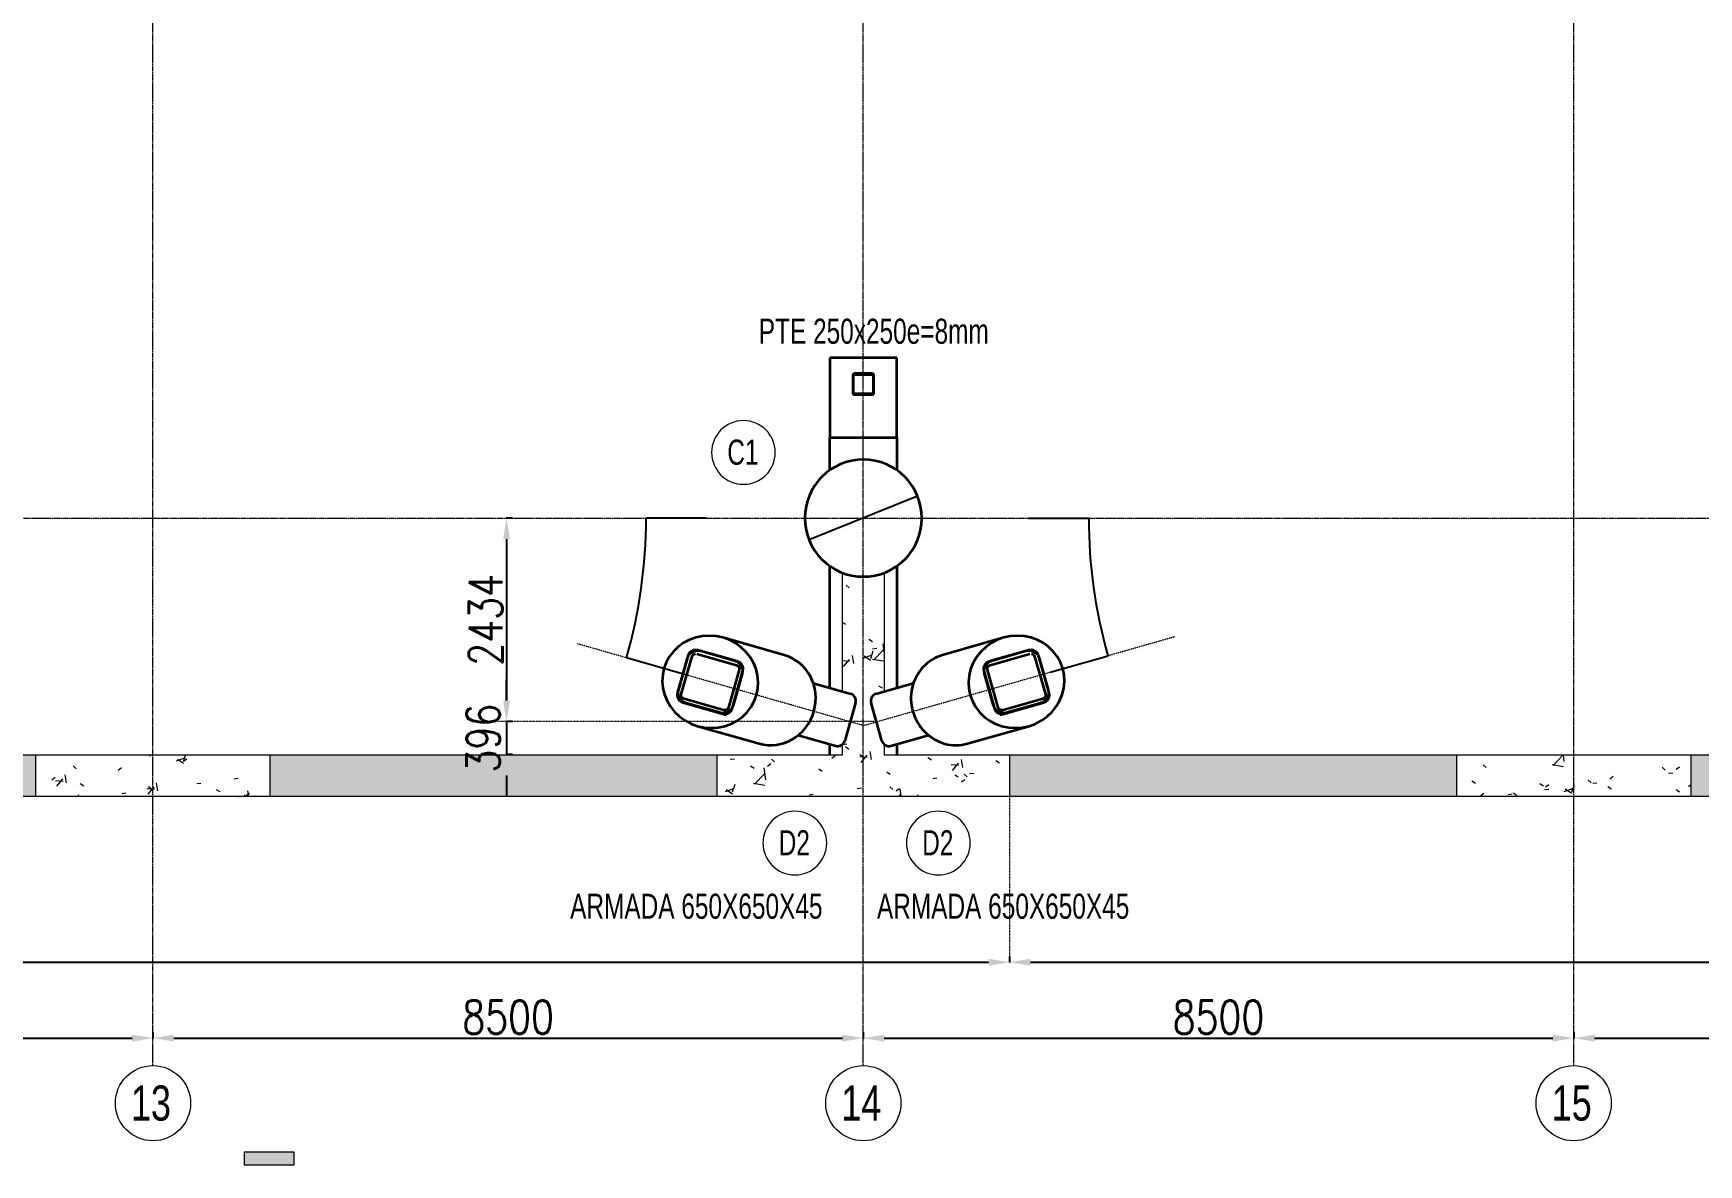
# Model space of a CAD drawing. Header units: metres. Extents: x -5444 to 112500, y -2287 to 89414.
# Drawn here: x 70748 to 90675, y -2287 to 11249 of the extents above; entities that cross this region are included whole.
import ezdxf

# ---------------------------------------------------------------- set-up
doc = ezdxf.new("R2010")
doc.units = ezdxf.units.M
doc.header["$LTSCALE"] = 10
doc.linetypes.add('Grid Line', pattern=[3.33375, 1.905, -0.47625, 0.47625, -0.47625])
doc.linetypes.add('Hidden 0_75', pattern=[0.225, 0.1125, -0.1125])
doc.layers.add('COTAS', color=8, linetype='Continuous')
for name, color, linetype, lineweight in [('E_CIMENTACION-1', 254, 'Continuous', 18), ('E_CIMENTACION-2', 253, 'Continuous', 18), ('E_COLUMNAS-1', 4, 'Continuous', 35), ('E_DETALLES-1', 7, 'Hidden 0_75', 9), ('E_DIM', 2, 'Continuous', 9), ('E_EJES', 8, 'Continuous', 9), ('E_EJES-1', 8, 'Grid Line', 9), ('E_MUROS-1', 10, 'Continuous', 18), ('E_MUROS-2', 253, 'Continuous', 18), ('E_TEXTO', 3, 'Continuous', 9)]:
    doc.layers.add(name, color=color, linetype=linetype, lineweight=lineweight)
doc.styles.add('Arial Narrow', font='', dxfattribs={"width": 0.85, "height": 0.3})
doc.styles.add('CNI_COTAS', font='romans.shx', dxfattribs={"width": 0.8})
doc.styles.add('Swis721 LtCn BT', font='swisscl.ttf', dxfattribs={"height": 0.42})
doc.styles.add('Yu Gothic UI Light', font='Yu Gothic UI Light.ttf', dxfattribs={"height": 0.225})
doc.styles.get('Arial Narrow').set_extended_font_data('Arial Narrow')
doc.dimstyles.new('1.5', dxfattribs={"dimscale": 0, "dimtxt": 400, "dimasz": 250, "dimexe": 4, "dimexo": 4, "dimgap": 50, "dimtad": 1, "dimdec": 0, "dimzin": 4, "dimdsep": 46, "dimtxsty": 'CNI_COTAS', "dimcen": 0, "dimclrd": 256, "dimclrt": 3, "dimadec": 0, "dimazin": 0, "dimtfac": 1, "dimtdec": 0, "dimtmove": 2, "dimatfit": 0, "dimfxl": 0.05, "dimtolj": 1, "dimtzin": 0, "dimarcsym": 0})
doc.dimstyles.new('CNI_COTAS_DIAMETRO_1', dxfattribs={"dimscale": 0.3048, "dimtxt": 0.235657, "dimasz": 0.984252, "dimexe": 1.181102, "dimexo": 0, "dimgap": 0.738189, "dimtad": 1, "dimjust": 3, "dimrnd": 0.01, "dimzin": 0, "dimdsep": 46, "dimtxsty": 'Yu Gothic UI Light', "dimblk1": 'OPEN30', "dimblk2": 'OPEN30', "dimsah": 1, "dimcen": 0.09, "dimdle": 0.492126, "dimazin": 0, "dimtfac": 1, "dimtdec": 4, "dimtix": 1, "dimtmove": 0, "dimatfit": 2, "dimfxl": 1, "dimtvp": 1, "dimtolj": 1, "dimtzin": 0, "dimarcsym": 2})
doc.dimstyles.new('CNI_COTAS_RADIAL', dxfattribs={"dimscale": 0.3048, "dimtxt": 0.235657, "dimasz": 0.984252, "dimexe": 1.181102, "dimexo": 0.738189, "dimgap": 0.492126, "dimtad": 1, "dimrnd": 0.01, "dimzin": 0, "dimdsep": 46, "dimtxsty": 'Yu Gothic UI Light', "dimblk1": 'OPEN30', "dimblk2": 'OPEN30', "dimsah": 1, "dimcen": 0.09, "dimdle": 0.246063, "dimazin": 0, "dimtfac": 1, "dimtdec": 4, "dimtix": 1, "dimtmove": 0, "dimatfit": 3, "dimfxl": 1, "dimtvp": 1, "dimtolj": 1, "dimtzin": 0, "dimarcsym": 2})
pattern_1 = [(50, (95341.5, -135213.6), (1092.9874, -96.024), [114, -1257]), (355, (95341.5, -135213.6), (-211.8535, 1146.828), [91, -1006]), (100.451, (95432.5, -135221.6), (882.091, 1050.433), [97, -1069]), (46.184, (95341.5, -134908.6), (1626.246, -252.121), [171, -1886]), (96.636, (95477.5, -134929.6), (1423.989, 1484.504), [146, -1603]), (351.184, (95341.5, -134908.6), (1424.305, 1484.244), [137, -1509]), (21, (95493.5, -134984.6), (909.395, -613.8754), [114, -1257]), (326, (95493.5, -134984.6), (370.702, 1105.747), [91, -1006]), (71.451, (95569.5, -135036.6), (1280.754, 491.083), [97, -1069]), (37.5, (95341.5, -135213.64), (19.0208, 507.4399), [50, -943, 50, -971, -1010]), (37.5, (95341.5, -135213.64), (19.0208, 507.4399), [-2015, 50, -959]), (7.5, (95341.5, -135213.64), (400.9215, 601.4765), [50, -532, 50, -920, -385]), (7.5, (95341.5, -135213.64), (400.9215, 601.4765), [-1553, 50, -335]), (327.5, (95001.5, -135213.64), (813.8092, -34.6925), [50, -331, 50, -1138, -1577]), (327.5, (95001.5, -135213.64), (813.8092, -34.6925), [-1570, 50, -1527]), (317.5, (94849.5, -135213.64), (888.673, 152.753), [50, -445, 50, -739, -1120]), (317.5, (94849.5, -135213.64), (888.673, 152.753), [-1285, 50, -1070])]

# ---------------------------------------------------------------- blocks, each defined once
blk = doc.blocks.new('EST_SCM_RECALCE_22 - EST_SCM_RECALCE_22-1579595-_0_00m_LOC COLUMNAS Y MUROS PISO 1')
at = {"layer": 'E_COLUMNAS-1'}
for p, q in [((-82.262, 142.582), (-83.062, 142.582)), ((-83.062, 142.582), (-83.062, 141.629)), ((-82.262, 141.629), (-82.262, 142.582)), ((-83.062, 141.629), (-82.262, 141.629)), ((-83.062, 141.235), (-83.062, 141.629)), ((-82.262, 141.629), (-82.262, 141.235)), ((-83.062, 138.633), (-83.062, 140.09)), ((-82.262, 140.09), (-82.262, 138.632)), ((-83.062, 137.832), (-83.062, 137.957)), ((-82.262, 137.957), (-82.262, 137.832))]:
    blk.add_line(p, q, dxfattribs=at)
blk = doc.blocks.new('EST_SCM_COLUMNA-METALICA-SECCION-CUADRADA - EST_SCM_COLUMNA-TUBULAR-CUADRADA_PTEØ_250x250e_8mm-3539288-_0_00m_LOC COLUMNAS Y MUROS PISO 1')
at = {"layer": 'E_COLUMNAS-1'}
for p, q in [((-0.125, 0.109), (-0.125, -0.109)), ((-0.117, -0.109), (-0.117, 0.109)), ((0.109, 0.125), (-0.109, 0.125)), ((-0.109, 0.117), (0.109, 0.117)), ((0.117, 0.109), (0.117, -0.109)), ((0.125, -0.109), (0.125, 0.109)), ((0.109, -0.117), (-0.109, -0.117)), ((-0.109, -0.125), (0.109, -0.125))]:
    blk.add_line(p, q, dxfattribs=at)
for centre, radius, start, end in [((-0.109, 0.109), 0.016, 90, 180), ((-0.109, 0.109), 0.008, 90, 180), ((0.109, 0.109), 0.016, 360, 90), ((0.109, 0.109), 0.008, 0, 90), ((-0.109, -0.109), 0.016, 180, 270), ((-0.109, -0.109), 0.008, 180, 270), ((0.109, -0.109), 0.016, 270, 360), ((0.109, -0.109), 0.008, 270, 360)]:
    blk.add_arc(centre, radius, start, end, dxfattribs=at)
blk = doc.blocks.new('EST_SCM_CAMISA_5 - EST_SCM_CAMISA_4-2886459-_0_00m_LOC COLUMNAS Y MUROS PISO 1')
at = {"layer": 'E_COLUMNAS-1'}
for p, q in [((-15.608, 139.023), (-16.342, 139.233)), ((-16.875, 138.609), (-16.767, 138.987)), ((-16.592, 139.07), (-16.195, 138.957)), ((-16.112, 138.8), (-16.22, 138.421)), ((-16.384, 138.335), (-16.781, 138.449)), ((-16.645, 138.175), (-15.91, 137.965))]:
    blk.add_line(p, q, dxfattribs=at)
at = {"layer": 'E_COLUMNAS-1', "flags": 128}
for points in [[(-16.342, 139.233), (-16.423, 139.25), (-16.505, 139.256), (-16.586, 139.251), (-16.666, 139.235), (-16.742, 139.207), (-16.813, 139.17), (-16.878, 139.123), (-16.935, 139.068), (-16.982, 139.005), (-17.02, 138.936), (-17.048, 138.862), (-17.063, 138.786), (-17.068, 138.707), (-17.06, 138.628), (-17.041, 138.551), (-17.011, 138.477), (-16.971, 138.408), (-16.92, 138.345), (-16.861, 138.289), (-16.795, 138.241), (-16.722, 138.203), (-16.645, 138.175)], [(-16.645, 138.175), (-16.564, 138.158), (-16.483, 138.152), (-16.401, 138.157), (-16.321, 138.174), (-16.245, 138.201), (-16.174, 138.238), (-16.109, 138.285), (-16.052, 138.34), (-16.005, 138.403), (-15.967, 138.472), (-15.94, 138.546), (-15.924, 138.623), (-15.919, 138.701), (-15.927, 138.78), (-15.946, 138.857), (-15.976, 138.931), (-16.016, 139), (-16.067, 139.063), (-16.126, 139.119), (-16.192, 139.167), (-16.265, 139.205), (-16.342, 139.233)], [(-16.767, 138.987), (-16.755, 139.015), (-16.737, 139.039), (-16.713, 139.059), (-16.685, 139.072), (-16.654, 139.078), (-16.623, 139.078), (-16.592, 139.07)], [(-16.195, 138.957), (-16.166, 138.942), (-16.141, 138.92), (-16.122, 138.893), (-16.111, 138.863), (-16.107, 138.832), (-16.112, 138.8)], [(-16.781, 138.449), (-16.809, 138.46), (-16.834, 138.477), (-16.854, 138.498), (-16.869, 138.524), (-16.877, 138.552), (-16.88, 138.58), (-16.875, 138.609)], [(-16.22, 138.421), (-16.231, 138.395), (-16.248, 138.372), (-16.27, 138.353), (-16.296, 138.339), (-16.325, 138.331), (-16.355, 138.33), (-16.384, 138.335)]]:
    blk.add_lwpolyline(points, dxfattribs=at)
at = {"layer": 'E_COLUMNAS-1'}
blk.add_ellipse((-15.759, 138.494), major_axis=(0.151, 0.529), ratio=0.954563, start_param=3.141593, end_param=6.283185, dxfattribs=at)
blk = doc.blocks.new('EST_SCM_CAMISA_6 - EST_SCM_CAMISA_4-2886477-_0_00m_LOC COLUMNAS Y MUROS PISO 1')
at = {"layer": 'E_COLUMNAS-1'}
for p, q in [((-12.982, 139.233), (-13.716, 139.023)), ((-13.129, 138.957), (-12.732, 139.07)), ((-12.558, 138.987), (-12.449, 138.609)), ((-13.104, 138.421), (-13.212, 138.8)), ((-12.543, 138.449), (-12.94, 138.335)), ((-13.414, 137.965), (-12.679, 138.175))]:
    blk.add_line(p, q, dxfattribs=at)
at = {"layer": 'E_COLUMNAS-1', "flags": 128}
for points in [[(-12.982, 139.233), (-13.059, 139.205), (-13.132, 139.167), (-13.198, 139.119), (-13.257, 139.063), (-13.308, 139), (-13.348, 138.931), (-13.378, 138.857), (-13.397, 138.78), (-13.405, 138.701), (-13.401, 138.623), (-13.385, 138.546), (-13.357, 138.472), (-13.32, 138.403), (-13.272, 138.34), (-13.215, 138.285), (-13.15, 138.238), (-13.079, 138.201), (-13.003, 138.174), (-12.923, 138.157), (-12.842, 138.152), (-12.76, 138.158), (-12.679, 138.175)], [(-12.679, 138.175), (-12.602, 138.203), (-12.53, 138.241), (-12.463, 138.289), (-12.404, 138.345), (-12.354, 138.408), (-12.313, 138.477), (-12.283, 138.551), (-12.264, 138.628), (-12.257, 138.707), (-12.261, 138.786), (-12.277, 138.862), (-12.304, 138.936), (-12.342, 139.005), (-12.39, 139.068), (-12.446, 139.123), (-12.511, 139.17), (-12.582, 139.207), (-12.658, 139.235), (-12.738, 139.251), (-12.82, 139.256), (-12.901, 139.25), (-12.982, 139.233)], [(-13.212, 138.8), (-13.217, 138.832), (-13.213, 138.863), (-13.202, 138.893), (-13.183, 138.92), (-13.158, 138.942), (-13.129, 138.957)], [(-12.732, 139.07), (-12.701, 139.078), (-12.67, 139.078), (-12.639, 139.072), (-12.611, 139.059), (-12.588, 139.039), (-12.569, 139.015), (-12.558, 138.987)], [(-12.449, 138.609), (-12.445, 138.58), (-12.447, 138.552), (-12.455, 138.524), (-12.47, 138.498), (-12.491, 138.477), (-12.515, 138.46), (-12.543, 138.449)], [(-12.94, 138.335), (-12.969, 138.33), (-12.999, 138.331), (-13.028, 138.339), (-13.054, 138.353), (-13.076, 138.372), (-13.093, 138.395), (-13.104, 138.42)]]:
    blk.add_lwpolyline(points, dxfattribs=at)
at = {"layer": 'E_COLUMNAS-1'}
blk.add_ellipse((-13.565, 138.494), major_axis=(-0.151, 0.529), ratio=0.954563, start_param=0, end_param=3.141593, dxfattribs=at)
blk = doc.blocks.new('Grid - CNI_NOMBRE EJES-372759-_0_00m_LOC COLUMNAS Y MUROS PISO 1')
at = {"layer": 'E_EJES'}
blk.add_circle((0, 0), 0.003, dxfattribs=at)
blk = doc.blocks.new('Section - CNI_ MARCA DE CORTE_COLA-372762-_0_00m_LOC COLUMNAS Y MUROS PISO 1')
at = {"layer": 'E_TEXTO'}
blk.add_hatch(color=256, dxfattribs=at).paths.add_polyline_path([(0, 0.004), (0, 0), (-0.001, 0), (-0.001, 0.004)])
for p, q in [((0, 0.004), (-0.001, 0.004)), ((-0.001, 0.004), (-0.001, 0)), ((0, 0), (0, 0.004)), ((-0.001, 0), (0, 0))]:
    blk.add_line(p, q, dxfattribs=at)
blk = doc.blocks.new('CNI_TAG COLUMNAS CONCRETO MARCA - CNI_COLUMNA CONCRETO-582370-_0_00m_LOC COLUMNAS Y MUROS PISO 1')
at = {"layer": 'E_TEXTO'}
for start, end in [(360, 180), (180, 360)]:
    blk.add_arc((0.00026, -0.00015), 0.00254, start, end, dxfattribs=at)
blk = doc.blocks.new('DIMBLOCK26-_0_00m_LOC COLUMNAS Y MUROS PISO 1')
at = {"layer": 'COTAS', "color": 0, "lineweight": -2, "transparency": 16777216}
for p, q in [((63679, -701), (63679, -776)), ((72179, -701), (72179, -776))]:
    blk.add_line(p, q, dxfattribs=at)
at = {"layer": 'COTAS', "lineweight": -2, "transparency": 16777216}
blk.add_line((63929, -772), (71929, -772), dxfattribs=at)
at = {"layer": 'COTAS', "transparency": 16777216}
for points in [[(63929, -731), (63929, -814), (63679, -772)], [(71929, -731), (71929, -814), (72179, -772)]]:
    blk.add_solid(points, dxfattribs=at)
at = {"layer": 'Defpoints', "color": 0, "transparency": 16777216}
for p in [(63679, -697), (72179, -697), (72179, -772)]:
    blk.add_point(p, dxfattribs=at)
at = {"layer": 'COTAS', "color": 3, "transparency": 16777216, "insert": (67929, -522), "char_height": 400, "width": 2.26, "attachment_point": 5, "style": 'CNI_COTAS'}
blk.add_mtext('\\A1;8500', dxfattribs=at)
blk = doc.blocks.new('DIMBLOCK27-_0_00m_LOC COLUMNAS Y MUROS PISO 1')
at = {"layer": 'COTAS', "color": 0, "lineweight": -2, "transparency": 16777216}
for p, q in [((72179, -701), (72179, -776)), ((80679, -701), (80679, -776))]:
    blk.add_line(p, q, dxfattribs=at)
at = {"layer": 'COTAS', "lineweight": -2, "transparency": 16777216}
blk.add_line((72429, -772), (80429, -772), dxfattribs=at)
at = {"layer": 'COTAS', "transparency": 16777216}
for points in [[(72429, -731), (72429, -814), (72179, -772)], [(80429, -731), (80429, -814), (80679, -772)]]:
    blk.add_solid(points, dxfattribs=at)
at = {"layer": 'Defpoints', "color": 0, "transparency": 16777216}
for p in [(72179, -697), (80679, -697), (80679, -772)]:
    blk.add_point(p, dxfattribs=at)
at = {"layer": 'COTAS', "color": 3, "transparency": 16777216, "insert": (76429, -522), "char_height": 400, "width": 2.26, "attachment_point": 5, "style": 'CNI_COTAS'}
blk.add_mtext('\\A1;8500', dxfattribs=at)
blk = doc.blocks.new('DIMBLOCK28-_0_00m_LOC COLUMNAS Y MUROS PISO 1')
at = {"layer": 'COTAS', "color": 0, "lineweight": -2, "transparency": 16777216}
for p, q in [((80679, -701), (80679, -776)), ((89179, -701), (89179, -776))]:
    blk.add_line(p, q, dxfattribs=at)
at = {"layer": 'COTAS', "lineweight": -2, "transparency": 16777216}
blk.add_line((80929, -772), (88929, -772), dxfattribs=at)
at = {"layer": 'COTAS', "transparency": 16777216}
for points in [[(80929, -731), (80929, -814), (80679, -772)], [(88929, -731), (88929, -814), (89179, -772)]]:
    blk.add_solid(points, dxfattribs=at)
at = {"layer": 'Defpoints', "color": 0, "transparency": 16777216}
for p in [(80679, -697), (89179, -697), (89179, -772)]:
    blk.add_point(p, dxfattribs=at)
at = {"layer": 'COTAS', "color": 3, "transparency": 16777216, "insert": (84929, -522), "char_height": 400, "width": 2.26, "attachment_point": 5, "style": 'CNI_COTAS'}
blk.add_mtext('\\A1;8500', dxfattribs=at)
blk = doc.blocks.new('DIMBLOCK29-_0_00m_LOC COLUMNAS Y MUROS PISO 1')
at = {"layer": 'COTAS', "color": 0, "lineweight": -2, "transparency": 16777216}
for p, q in [((89179, -701), (89179, -776)), ((97679, -701), (97679, -776))]:
    blk.add_line(p, q, dxfattribs=at)
at = {"layer": 'COTAS', "lineweight": -2, "transparency": 16777216}
blk.add_line((89429, -772), (97429, -772), dxfattribs=at)
at = {"layer": 'COTAS', "transparency": 16777216}
for points in [[(89429, -731), (89429, -814), (89179, -772)], [(97429, -731), (97429, -814), (97679, -772)]]:
    blk.add_solid(points, dxfattribs=at)
at = {"layer": 'Defpoints', "color": 0, "transparency": 16777216}
for p in [(89179, -697), (97679, -697), (97679, -772)]:
    blk.add_point(p, dxfattribs=at)
at = {"layer": 'COTAS', "color": 3, "transparency": 16777216, "insert": (93429, -522), "char_height": 400, "width": 2.26, "attachment_point": 5, "style": 'CNI_COTAS'}
blk.add_mtext('\\A1;8500', dxfattribs=at)
blk = doc.blocks.new('_Open30')
at = {"color": 0, "linetype": 'ByBlock', "lineweight": -2}
for p, q in [((-1, 0), (0, 0)), ((0, 0), (-1, 0)), ((0, 0), (-1, 0))]:
    blk.add_line(p, q, dxfattribs=at)
blk = doc.blocks.new('DIMBLOCK46-_0_00m_LOC COLUMNAS Y MUROS PISO 1')
at = {"layer": 'Defpoints', "color": 0, "transparency": 16777216}
for p in [(81329, 5710), (80030, 5188)]:
    blk.add_point(p, dxfattribs=at)
at = {"layer": 'E_DIM', "color": 0, "lineweight": -2, "transparency": 16777216}
blk.add_line((81329, 5710), (80030, 5188), dxfattribs=at)
at = {"layer": 'E_DIM', "color": 0, "lineweight": -2, "transparency": 16777216, "xscale": 0.3, "yscale": 0.3, "zscale": 0.3}
for p, rotation in [((81329, 5710), 21.89469657827053), ((80030, 5188), 201.8946965782705)]:
    blk.add_blockref('_Open30', p, dxfattribs=dict(at, rotation=rotation))
at = {"layer": 'E_DIM', "color": 0, "transparency": 16777216, "insert": (80679, 5449), "char_height": 0.225, "width": 0.956, "attachment_point": 5, "rotation": 21.8947, "style": 'Yu Gothic UI Light'}
blk.add_mtext('\\A1;ø1400.00', dxfattribs=at)
blk = doc.blocks.new('DIMBLOCK93-_0_00m_LOC COLUMNAS Y MUROS PISO 1')
at = {"layer": 'COTAS', "color": 0, "lineweight": -2, "transparency": 16777216}
for p, q in [((27929, 206), (27929, 131)), ((82429, 206), (82429, 131))]:
    blk.add_line(p, q, dxfattribs=at)
at = {"layer": 'COTAS', "lineweight": -2, "transparency": 16777216}
blk.add_line((28179, 135), (82179, 135), dxfattribs=at)
at = {"layer": 'COTAS', "transparency": 16777216}
for points in [[(28179, 177), (28179, 94), (27929, 135)], [(82179, 177), (82179, 94), (82429, 135)]]:
    blk.add_solid(points, dxfattribs=at)
at = {"layer": 'Defpoints', "color": 0, "transparency": 16777216}
for p in [(27929, 210), (82429, 210), (82429, 135)]:
    blk.add_point(p, dxfattribs=at)
at = {"layer": 'COTAS', "color": 3, "transparency": 16777216, "insert": (55179, 385), "char_height": 400, "width": 2.94, "attachment_point": 5, "style": 'CNI_COTAS'}
blk.add_mtext('\\A1;54500', dxfattribs=at)
blk = doc.blocks.new('DIMBLOCK94-_0_00m_LOC COLUMNAS Y MUROS PISO 1')
at = {"layer": 'COTAS', "color": 0, "lineweight": -2, "transparency": 16777216}
for p, q in [((82429, 206), (82429, 131)), ((102830, 206), (102830, 131))]:
    blk.add_line(p, q, dxfattribs=at)
at = {"layer": 'COTAS', "lineweight": -2, "transparency": 16777216}
blk.add_line((82679, 135), (102580, 135), dxfattribs=at)
at = {"layer": 'COTAS', "transparency": 16777216}
for points in [[(82679, 177), (82679, 94), (82429, 135)], [(102580, 177), (102580, 94), (102830, 135)]]:
    blk.add_solid(points, dxfattribs=at)
at = {"layer": 'Defpoints', "color": 0, "transparency": 16777216}
for p in [(82429, 210), (102830, 210), (102830, 135)]:
    blk.add_point(p, dxfattribs=at)
at = {"layer": 'COTAS', "color": 3, "transparency": 16777216, "insert": (92630, 385), "char_height": 400, "width": 2.94, "attachment_point": 5, "style": 'CNI_COTAS'}
blk.add_mtext('\\A1;20401', dxfattribs=at)
blk = doc.blocks.new('DIMBLOCK163-_0_00m_LOC COLUMNAS Y MUROS PISO 1')
at = {"layer": 'COTAS', "color": 0, "lineweight": -2, "transparency": 16777216}
for p, q in [((76482, 5449), (76407, 5449)), ((76482, 3015), (76407, 3015))]:
    blk.add_line(p, q, dxfattribs=at)
at = {"layer": 'COTAS', "lineweight": -2, "transparency": 16777216}
blk.add_line((76411, 5199), (76411, 3265), dxfattribs=at)
at = {"layer": 'COTAS', "transparency": 16777216}
for points in [[(76369, 5199), (76452, 5199), (76411, 5449)], [(76369, 3265), (76452, 3265), (76411, 3015)]]:
    blk.add_solid(points, dxfattribs=at)
at = {"layer": 'Defpoints', "color": 0, "transparency": 16777216}
for p in [(76486, 5449), (76411, 3015), (76486, 3015)]:
    blk.add_point(p, dxfattribs=at)
at = {"layer": 'COTAS', "color": 3, "transparency": 16777216, "insert": (76161, 4232), "char_height": 400, "width": 2.28, "attachment_point": 5, "rotation": 90, "style": 'CNI_COTAS'}
blk.add_mtext('\\A1;2434', dxfattribs=at)
blk = doc.blocks.new('DIMBLOCK164-_0_00m_LOC COLUMNAS Y MUROS PISO 1')
at = {"layer": 'COTAS', "lineweight": -2, "transparency": 16777216}
for p, q in [((76411, 3265), (76411, 3515)), ((76411, 3015), (76411, 2619)), ((76411, 2369), (76411, 2119))]:
    blk.add_line(p, q, dxfattribs=at)
at = {"layer": 'COTAS', "color": 0, "lineweight": -2, "transparency": 16777216}
for p, q in [((76482, 3015), (76407, 3015)), ((76482, 2619), (76407, 2619))]:
    blk.add_line(p, q, dxfattribs=at)
at = {"layer": 'COTAS', "transparency": 16777216}
for points in [[(76369, 3265), (76452, 3265), (76411, 3015)], [(76369, 2369), (76452, 2369), (76411, 2619)]]:
    blk.add_solid(points, dxfattribs=at)
at = {"layer": 'Defpoints', "color": 0, "transparency": 16777216}
for p in [(76486, 3015), (76411, 2619), (76486, 2619)]:
    blk.add_point(p, dxfattribs=at)
at = {"layer": 'COTAS', "color": 3, "transparency": 16777216, "insert": (76132, 2817), "char_height": 400, "width": 2.28, "attachment_point": 5, "rotation": 90, "style": 'CNI_COTAS'}
blk.add_mtext('\\A1;396', dxfattribs=at)
blk = doc.blocks.new('DIMBLOCK177-_0_00m_LOC COLUMNAS Y MUROS PISO 1')
at = {"layer": 'Defpoints', "color": 0, "transparency": 16777216}
for p in [(65674, 5449), (72364, 5449), (66419, 4896), (65931, 3611)]:
    blk.add_point(p, dxfattribs=at)
at = {"layer": 'E_DIM', "color": 0, "lineweight": -2, "transparency": 16777216}
for p, q in [((65674, 5449), (66394, 5449)), ((65931, 3611), (66624, 3809))]:
    blk.add_line(p, q, dxfattribs=at)
blk.add_arc((72364, 5449), 5970, 180.0029, 195.9446, dxfattribs=at)
at = {"layer": 'E_DIM', "color": 0, "lineweight": -2, "transparency": 16777216, "xscale": 0.3, "yscale": 0.3, "zscale": 0.3}
for p, rotation in [((66394, 5449), 90.00143960675688), ((66623, 3808), 285.9460870940074)]:
    blk.add_blockref('_Open30', p, dxfattribs=dict(at, rotation=rotation))
at = {"layer": 'E_DIM', "color": 0, "transparency": 16777216, "insert": (66452, 4621), "char_height": 0.225, "width": 0.977, "attachment_point": 5, "rotation": 277.9738, "style": 'Yu Gothic UI Light'}
blk.add_mtext('\\A1;15.95°', dxfattribs=at)
blk = doc.blocks.new('DIMBLOCK178-_0_00m_LOC COLUMNAS Y MUROS PISO 1')
at = {"layer": 'Defpoints', "color": 0, "transparency": 16777216}
for p in [(71995, 5449), (78800, 5449), (77975, 4326), (78538, 3579)]:
    blk.add_point(p, dxfattribs=at)
at = {"layer": 'E_DIM', "color": 0, "lineweight": -2, "transparency": 16777216}
for p, q in [((78800, 5449), (78079, 5449)), ((78538, 3579), (77845, 3777))]:
    blk.add_line(p, q, dxfattribs=at)
blk.add_arc((71995, 5449), 6085, 344.0553, 359.9972, dxfattribs=at)
at = {"layer": 'E_DIM', "color": 0, "lineweight": -2, "transparency": 16777216, "xscale": 0.3, "yscale": 0.3, "zscale": 0.3}
for p, rotation in [((78080, 5449), 89.99858750820384), ((77846, 3777), 254.0538857910317)]:
    blk.add_blockref('_Open30', p, dxfattribs=dict(at, rotation=rotation))
at = {"layer": 'E_DIM', "color": 0, "transparency": 16777216, "insert": (78021, 4605), "char_height": 0.225, "width": 0.977, "attachment_point": 5, "rotation": 82.0262, "style": 'Yu Gothic UI Light'}
blk.add_mtext('\\A1;15.95°', dxfattribs=at)
blk = doc.blocks.new('DIMBLOCK179-_0_00m_LOC COLUMNAS Y MUROS PISO 1')
at = {"layer": 'Defpoints', "color": 0, "transparency": 16777216}
for p in [(82656, 5449), (89370, 5449), (83402, 4894), (82914, 3605)]:
    blk.add_point(p, dxfattribs=at)
at = {"layer": 'E_DIM', "color": 0, "lineweight": -2, "transparency": 16777216}
for p, q in [((82656, 5449), (83376, 5449)), ((82914, 3605), (83607, 3803))]:
    blk.add_line(p, q, dxfattribs=at)
blk.add_arc((89370, 5449), 5994, 180.0029, 195.9334, dxfattribs=at)
at = {"layer": 'E_DIM', "color": 0, "lineweight": -2, "transparency": 16777216, "xscale": 0.3, "yscale": 0.3, "zscale": 0.3}
for p, rotation in [((83376, 5449), 90.00143382026155), ((83606, 3803), 285.9348087862546)]:
    blk.add_blockref('_Open30', p, dxfattribs=dict(at, rotation=rotation))
at = {"layer": 'E_DIM', "color": 0, "transparency": 16777216, "insert": (83434, 4618), "char_height": 0.225, "width": 0.982, "attachment_point": 5, "rotation": 277.9681, "style": 'Yu Gothic UI Light'}
blk.add_mtext('\\A1;15.94°', dxfattribs=at)

msp = doc.modelspace()

# ---------------------------------------------------------------- hatches: boundary and pattern name
at = {"layer": 'E_CIMENTACION-1'}
h = msp.add_hatch(dxfattribs=at)
h.set_pattern_fill('FP_1', color=256, scale=1000, style=0, pattern_type=2)
h.set_pattern_definition(pattern_1)
h.paths.add_polyline_path([(81609.9978, 2118.7626), (82429.4029, 2118.7626), (82429.4029, 2618.7626), (80929.4029, 2618.7626), (80929.4029, 2743.0249), (80913.7565, 2760.4787), (80902.0773, 2786.0665), (80773.0306, 3238.0033), (80769.4375, 3265.9009), (80774.2823, 3293.3774), (80787.0906, 3317.7434), (80806.6087, 3336.6136), (80830.9261, 3348.1409), (80929.4029, 3376.673), (80929.4029, 4795.9943), (80860.5762, 4772.6308), (80770.7712, 4754.7675), (80679.4029, 4748.7789), (80588.0345, 4754.7675), (80498.2295, 4772.6308), (80429.4029, 4795.9943), (80429.4029, 3376.3013), (80527.3781, 3348.2919), (80551.693, 3336.7592), (80571.2073, 3317.8847), (80584.0108, 3293.5159), (80588.85, 3266.0382), (80585.2514, 3238.1413), (80456.1157, 2786.2299), (80444.4315, 2760.6445), (80429.4029, 2743.8865), (80429.4029, 2618.7626), (78929.4029, 2618.7626), (78929.4029, 2118.7626), (80760.0089, 2118.7626)])
h = msp.add_hatch(dxfattribs=at)
h.set_pattern_fill('FP_1', color=256, scale=1000, style=0, pattern_type=2)
h.set_pattern_definition(pattern_1)
h.paths.add_polyline_path([(71410.1312, 2118.7626), (73579.5897, 2118.7626), (73579.5897, 2618.7626), (70779.5897, 2618.7626), (70779.5897, 2118.7626)])
h = msp.add_hatch(dxfattribs=at)
h.set_pattern_fill('FP_1', color=256, scale=1000, style=0, pattern_type=2)
h.set_pattern_definition(pattern_1)
h.paths.add_polyline_path([(90579.5897, 2118.7626), (90579.5897, 2618.7626), (87779.5897, 2618.7626), (87779.5897, 2118.7626)])
at = {"layer": 'E_MUROS-1'}
h = msp.add_hatch(color=256, dxfattribs=at)
h.paths.add_polyline_path([(56579.5897, 2118.7626), (61929.4029, 2118.7626), (61929.4029, 2618.7626), (56579.5897, 2618.7626)])
h.paths.add_polyline_path([(78929.4029, 2118.7626), (78929.4029, 2618.7626), (73579.5897, 2618.7626), (73579.5897, 2118.7626), (78210.0423, 2118.7626)])
h.paths.add_polyline_path([(36779.5897, 2118.7626), (36779.5897, 2618.7626), (31429.4029, 2618.7626), (31429.4029, 2118.7626)])
h.paths.add_polyline_path([(39579.5897, 2118.7626), (44929.4029, 2118.7626), (44929.4029, 2618.7626), (39579.5897, 2618.7626)])
h.paths.add_polyline_path([(70779.5897, 2118.7626), (70779.5897, 2618.7626), (65429.4029, 2618.7626), (65429.4029, 2118.7626)])
h.paths.add_polyline_path([(48429.4029, 2118.7626), (53779.5897, 2118.7626), (53779.5897, 2618.7626), (48429.4029, 2618.7626)])
h = msp.add_hatch(color=256, dxfattribs=at)
h.paths.add_polyline_path([(102330.0717, 2118.7626), (102330.0717, 2618.7626), (99429.1922, 2618.7626), (99429.1922, 2118.7626)])
h.paths.add_polyline_path([(95929.1922, 2118.7626), (95929.1922, 2618.7626), (90579.5897, 2618.7626), (90579.5897, 2118.7626), (95209.82, 2118.7626)])
h.paths.add_polyline_path([(87779.5897, 2118.7626), (87779.5897, 2618.7626), (82429.4029, 2618.7626), (82429.4029, 2118.7626), (85009.9534, 2118.7626)])

# ---------------------------------------------------------------- linework, layer by layer
at = {"layer": 'E_CIMENTACION-2'}
for p, q in [((80429.4029, 3375.8191), (80429.4029, 4795.9943)), ((80929.4029, 4795.9943), (80929.4029, 3375.8097)), ((70779.5897, 2118.7626), (70779.5897, 2618.7626)), ((70779.5897, 2618.7626), (73579.5897, 2618.7626)), ((73579.5897, 2618.7626), (73579.5897, 2118.7626)), ((78929.4029, 2118.7626), (78929.4029, 2618.7626)), ((78929.4029, 2618.7626), (80429.4029, 2618.7626)), ((80429.4029, 2618.7626), (80429.4029, 2743.8865)), ((80929.4029, 2743.0249), (80929.4029, 2618.7626)), ((80929.4029, 2618.7626), (82429.4029, 2618.7626)), ((82429.4029, 2618.7626), (82429.4029, 2118.7626)), ((87779.5897, 2118.7626), (87779.5897, 2618.7626)), ((87779.5897, 2618.7626), (90579.5897, 2618.7626)), ((90579.5897, 2618.7626), (90579.5897, 2118.7626)), ((73579.5897, 2118.7626), (70779.5897, 2118.7626)), ((82429.4029, 2118.7626), (78929.4029, 2118.7626)), ((90579.5897, 2118.7626), (87779.5897, 2118.7626))]:
    msp.add_line(p, q, dxfattribs=at)
at = {"layer": 'E_COLUMNAS-1'}
for p, q in [((78584.6796, 3808.045), (78455.4903, 3356.1488)), ((78500.818, 3343.1962), (78630.0073, 3795.0924)), ((78687.7042, 3825.4065), (79161.1267, 3690.1238)), ((79152.0554, 3740.1113), (78699.9576, 3868.7061)), ((79173.4959, 3733.3905), (78700.0734, 3868.6731)), ((82659.0199, 3868.6458), (82185.5707, 3733.4564)), ((82197.9306, 3690.1871), (82671.3797, 3825.3765)), ((82659.1169, 3868.6734), (82206.2738, 3739.8666)), ((82729.0698, 3795.0508), (82858.1614, 3343.1267)), ((82903.4916, 3356.0704), (82774.4, 3807.9945)), ((79194.0852, 3633.9046), (79064.8959, 3182.0084)), ((79110.2236, 3169.0558), (79239.4128, 3620.952)), ((82119.6299, 3621.0304), (82248.7215, 3169.1063)), ((82294.0518, 3182.05), (82164.9602, 3633.9741)), ((80095.9096, 3471.6411), (80077.4874, 3476.8812)), ((80096.0148, 3471.6111), (80527.3781, 3348.2919)), ((80830.9261, 3348.1409), (81262.316, 3471.3669)), ((81281.2816, 3476.7616), (81262.4041, 3471.392)), ((78521.4073, 3243.7103), (78994.8298, 3108.4277)), ((79007.199, 3151.6943), (78533.7765, 3286.977)), ((80585.2514, 3238.1413), (80456.1157, 2786.2299)), ((80902.0773, 2786.0665), (80773.0306, 3238.0033)), ((82825.191, 3286.9137), (82351.7419, 3151.7243)), ((82364.1017, 3108.455), (82837.5508, 3243.6444)), ((78994.9456, 3108.3947), (79043.1223, 3094.6913)), ((82315.828, 3094.724), (82364.0047, 3108.4274)), ((79898.2662, 2851.4539), (80348.8913, 2723.278)), ((81009.3068, 2723.0967), (81460.5468, 2851.4476))]:
    msp.add_line(p, q, dxfattribs=at)
at = {"layer": 'E_COLUMNAS-1', "flags": 128}
for points in [[(78700.0734, 3868.6731), (78670.8485, 3872.443), (78642.0629, 3867.3734), (78616.5341, 3853.9605), (78596.7612, 3833.5174), (78584.6796, 3808.045)], [(78630.0073, 3795.0924), (78638.1912, 3810.6639), (78652.0298, 3821.8928), (78669.4165, 3827.0697)], [(82774.4, 3807.9945), (82762.324, 3833.4694), (82742.5556, 3853.9166), (82717.0298, 3867.3346), (82688.2454, 3872.4099), (82659.0199, 3868.6458)], [(82689.6677, 3827.0361), (82707.0531, 3821.8557), (82720.8893, 3810.624), (82729.0698, 3795.0508)], [(79161.1267, 3690.1238), (79177.5313, 3681.8736), (79189.5553, 3668.2925), (79195.3683, 3651.448), (79194.0852, 3633.9046)], [(79239.4128, 3620.952), (79242.6204, 3648.9602), (79236.6401, 3676.7625), (79222.0571, 3701.6374), (79200.2991, 3721.1501), (79173.4959, 3733.3905)], [(82185.5707, 3733.4564), (82158.765, 3721.2213), (82137.0029, 3701.7128), (82122.4147, 3676.8406), (82116.4284, 3649.0394), (82119.6299, 3621.0304)], [(82164.9602, 3633.9741), (82163.6808, 3651.5178), (82169.4974, 3668.3612), (82181.5243, 3681.9401), (82197.9306, 3690.1871)], [(78455.4903, 3356.1488), (78452.2828, 3328.1406), (78458.2631, 3300.3383), (78472.8461, 3275.4634), (78494.6041, 3255.9507), (78521.4073, 3243.7103)], [(78533.7765, 3286.977), (78517.3719, 3295.2272), (78505.3479, 3308.8083), (78499.5349, 3325.6528), (78500.818, 3343.1962)], [(82858.1614, 3343.1267), (82859.4407, 3325.583), (82853.6242, 3308.7396), (82841.5973, 3295.1607), (82825.191, 3286.9137)], [(82837.5508, 3243.6444), (82864.3566, 3255.8795), (82886.1187, 3275.388), (82900.7069, 3300.2602), (82906.6932, 3328.0614), (82903.4916, 3356.0704)], [(78994.8298, 3108.4277), (79024.0547, 3104.6578), (79052.8403, 3109.7274), (79078.3691, 3123.1403), (79098.142, 3143.5834), (79110.2236, 3169.0558)], [(79064.8959, 3182.0084), (79056.712, 3166.4369), (79042.8734, 3155.208), (79025.4867, 3150.0311), (79007.199, 3151.6943)], [(82248.7215, 3169.1063), (82260.7976, 3143.6314), (82280.566, 3123.1842), (82306.0918, 3109.7662), (82334.8762, 3104.6909), (82364.1017, 3108.455)], [(82351.7419, 3151.7243), (82333.4539, 3150.0647), (82316.0684, 3155.2451), (82302.2322, 3166.4768), (82294.0518, 3182.05)]]:
    msp.add_lwpolyline(points, dxfattribs=at)
at = {"layer": 'E_COLUMNAS-1'}
for start, end in [(0, 180), (180, 0)]:
    msp.add_arc((80679.4029, 5448.7789), 700, start, end, dxfattribs=at)
for centre, major_axis, start_param, end_param in [((80502.6499, 3261.7556), (24.6229, 86.5662), 4.7111156984, 6.2819120252), ((80855.6372, 3261.5998), (-24.6229, 86.5662), 0.0010669628, 1.5718632896), ((80373.5142, 2809.8442), (24.6229, 86.5662), 3.1403193716, 4.7111156984), ((80984.6839, 2809.6629), (-24.6229, 86.5662), 1.5718632896, 3.1426596164)]:
    msp.add_ellipse(centre, major_axis=major_axis, ratio=0.9545626407, start_param=start_param, end_param=end_param, dxfattribs=at)
at = {"layer": 'E_DETALLES-1'}
for p, q in [((80679.6374, 2967.0679), (84408.2505, 4033.0126)), ((80679.6374, 2967.0679), (77256.2884, 3945.5308)), ((80846.4708, 3014.7626), (76292.6374, 3014.7626)), ((82429.4029, 2168.7789), (82429.4029, 146.7789))]:
    msp.add_line(p, q, dxfattribs=at)
at = {"layer": 'E_EJES-1'}
for p, q in [((72179.4029, -1101.314), (72179.4029, 38666.2144)), ((80679.4029, -1101.314), (80679.4029, 38666.2144)), ((89179.4029, -1101.314), (89179.4029, 38666.2144)), ((-3637.6038, 5448.7789), (105501.3014, 5448.7789))]:
    msp.add_line(p, q, dxfattribs=at)
at = {"layer": 'E_MUROS-2'}
for p, q in [((65429.4029, 2618.7626), (70779.5897, 2618.7626)), ((73579.5897, 2618.7626), (78929.4029, 2618.7626)), ((82429.4029, 2618.7626), (87779.5897, 2618.7626)), ((90579.5897, 2618.7626), (95929.1922, 2618.7626)), ((70779.5897, 2118.7626), (65429.4029, 2118.7626)), ((78929.4029, 2118.7626), (73579.5897, 2118.7626)), ((87779.5897, 2118.7626), (82429.4029, 2118.7626)), ((95929.1922, 2118.7626), (90579.5897, 2118.7626))]:
    msp.add_line(p, q, dxfattribs=at)

# ---------------------------------------------------------------- block references
at = {"layer": 'E_COLUMNAS-1', "xscale": 1000, "yscale": 1000, "zscale": 1000}
for name, p in [('EST_SCM_RECALCE_22 - EST_SCM_RECALCE_22-1579595-_0_00m_LOC COLUMNAS Y MUROS PISO 1', (163341.5002, -135213.6412)), ('EST_SCM_COLUMNA-METALICA-SECCION-CUADRADA - EST_SCM_COLUMNA-TUBULAR-CUADRADA_PTEØ_250x250e_8mm-3539288-_0_00m_LOC COLUMNAS Y MUROS PISO 1', (80679.4029, 7052.1602)), ('EST_SCM_CAMISA_5 - EST_SCM_CAMISA_4-2886459-_0_00m_LOC COLUMNAS Y MUROS PISO 1', (95341.5002, -135213.6412)), ('EST_SCM_CAMISA_6 - EST_SCM_CAMISA_4-2886477-_0_00m_LOC COLUMNAS Y MUROS PISO 1', (95341.5002, -135213.6412))]:
    msp.add_blockref(name, p, dxfattribs=at)
at = {"layer": 'E_EJES', "xscale": 149999.9999999999, "yscale": 149999.9999999999, "zscale": 149999.9999999999}
for p in [(72179.4029, -1551.314), (80679.4029, -1551.314), (89179.4029, -1551.314)]:
    msp.add_blockref('Grid - CNI_NOMBRE EJES-372759-_0_00m_LOC COLUMNAS Y MUROS PISO 1', p, dxfattribs=at)
at = {"layer": 'E_TEXTO', "xscale": 149999.9999999999, "yscale": 149999.9999999999, "zscale": 149999.9999999999}
for p in [(79205.9279, 6256.642), (79820.8509, 1583.7544), (81537.7809, 1583.6477)]:
    msp.add_blockref('CNI_TAG COLUMNAS CONCRETO MARCA - CNI_COLUMNA CONCRETO-582370-_0_00m_LOC COLUMNAS Y MUROS PISO 1', p, dxfattribs=at)
at = {"layer": 'E_TEXTO', "xscale": 149999.9999999999, "yscale": 149999.9999999999, "zscale": 149999.9999999999, "rotation": 89.99999999999947}
msp.add_blockref('Section - CNI_ MARCA DE CORTE_COLA-372762-_0_00m_LOC COLUMNAS Y MUROS PISO 1', (73869.9144, -2136.7454), dxfattribs=at)

# ---------------------------------------------------------------- texts
at = {"layer": 'E_EJES', "char_height": 420, "width": 625.31625, "attachment_point": 1, "style": 'Swis721 LtCn BT'}
for s, insert in [('13', (71915.9698, -1338.7145)), ('14', (80415.9698, -1338.7145)), ('15', (88915.9698, -1338.7145))]:
    msp.add_mtext(s, dxfattribs=dict(at, insert=insert))
at = {"layer": 'E_TEXTO', "char_height": 300, "attachment_point": 1, "style": 'Arial Narrow'}
for s, insert, width in [('PTE 250x250e=8mm', (79428.6483, 7834.8298), 3444.650766), ('C1', (79051.712, 6387.8534), 459.968203), ('D2', (79666.635, 1714.9658), 459.968203), ('D2', (81383.565, 1714.859), 459.968203), ('ARMADA 650X650X45', (77171.4364, 955.4017), 3771.739266), ('ARMADA 650X650X45', (80842.6221, 955.4017), 3771.739266)]:
    msp.add_mtext(s, dxfattribs=dict(at, insert=insert, width=width))

# ---------------------------------------------------------------- dimensions: what is measured, and where the dimension line sits
at = {"layer": 'COTAS'}
for base, p1, p2, picture, middle in [((76410.7945, 3014.7626), (76485.7945, 5448.7789), (76485.7945, 3014.7626), 'DIMBLOCK163-_0_00m_LOC COLUMNAS Y MUROS PISO 1', (76160.7945, 4231.7707)), ((76410.7945, 2618.7626), (76485.7945, 3014.7626), (76485.7945, 2618.7626), 'DIMBLOCK164-_0_00m_LOC COLUMNAS Y MUROS PISO 1', (76131.7945, 2816.7626))]:
    dim = msp.add_linear_dim(base=base, p1=p1, p2=p2, angle=90, dimstyle='1.5', override={"dimscale": 1}, dxfattribs=at)
    dim.commit()
    dim.dimension.update_dxf_attribs({"geometry": picture, "text_midpoint": middle})
for base, p1, p2, picture, middle in [((82429.4029, 135.349), (27929.4029, 210.349), (82429.4029, 210.349), 'DIMBLOCK93-_0_00m_LOC COLUMNAS Y MUROS PISO 1', (55179.4029, 385.349)), ((102830.0717, 135.349), (82429.4029, 210.349), (102830.0717, 210.349), 'DIMBLOCK94-_0_00m_LOC COLUMNAS Y MUROS PISO 1', (92629.7373, 385.349)), ((72179.4029, -772.1869), (63679.4029, -697.1869), (72179.4029, -697.1869), 'DIMBLOCK26-_0_00m_LOC COLUMNAS Y MUROS PISO 1', (67929.4029, -522.1869)), ((80679.4029, -772.1869), (72179.4029, -697.1869), (80679.4029, -697.1869), 'DIMBLOCK27-_0_00m_LOC COLUMNAS Y MUROS PISO 1', (76429.4029, -522.1869)), ((89179.4029, -772.1869), (80679.4029, -697.1869), (89179.4029, -697.1869), 'DIMBLOCK28-_0_00m_LOC COLUMNAS Y MUROS PISO 1', (84929.4029, -522.1869)), ((97679.4029, -772.1869), (89179.4029, -697.1869), (97679.4029, -697.1869), 'DIMBLOCK29-_0_00m_LOC COLUMNAS Y MUROS PISO 1', (93429.4029, -522.1869))]:
    dim = msp.add_linear_dim(base=base, p1=p1, p2=p2, dimstyle='1.5', override={"dimscale": 1}, dxfattribs=at)
    dim.commit()
    dim.dimension.update_dxf_attribs({"geometry": picture, "text_midpoint": middle})
at = {"layer": 'E_DIM'}
dim = msp.add_diameter_dim_2p(p1=(81328.9124, 5709.8102), p2=(80029.8933, 5187.7475), dimstyle='CNI_COTAS_DIAMETRO_1', override={"dimpost": 'ø<>'}, dxfattribs=at)
dim.commit()
dim.dimension.update_dxf_attribs({"geometry": 'DIMBLOCK46-_0_00m_LOC COLUMNAS Y MUROS PISO 1', "text_midpoint": (80679.2733, 5449.1013)})
for base, center, p1, p2, override, picture, middle in [((66419.3276, 4895.6883), (72363.5923, 5448.7789), (65673.6516, 5448.7789), (65931.1225, 3610.6716), {"dimpost": '<>', "dimfxl": 1.856052}, 'DIMBLOCK177-_0_00m_LOC COLUMNAS Y MUROS PISO 1', (66451.6352, 4620.668)), ((77975.3059, 4326.2118), (71995.2135, 5448.7789), (78537.8749, 3579.1839), (78799.7564, 5448.7789), {"dimpost": '<>', "dimfxl": 1.887847}, 'DIMBLOCK178-_0_00m_LOC COLUMNAS Y MUROS PISO 1', (78020.6648, 4604.7704)), ((83401.8522, 4893.848), (89370.1427, 5448.7789), (82656.1091, 5448.7789), (82914.144, 3605.3233), {"dimpost": '<>', "dimfxl": 1.861427}, 'DIMBLOCK179-_0_00m_LOC COLUMNAS Y MUROS PISO 1', (83434.2438, 4617.9103))]:
    dim = msp.add_angular_dim_3p(base=base, center=center, p1=p1, p2=p2, dimstyle='CNI_COTAS_RADIAL', override=override, dxfattribs=at)
    dim.commit()
    dim.dimension.update_dxf_attribs({"geometry": picture, "text_midpoint": middle})

doc.saveas('drawing.dxf')
